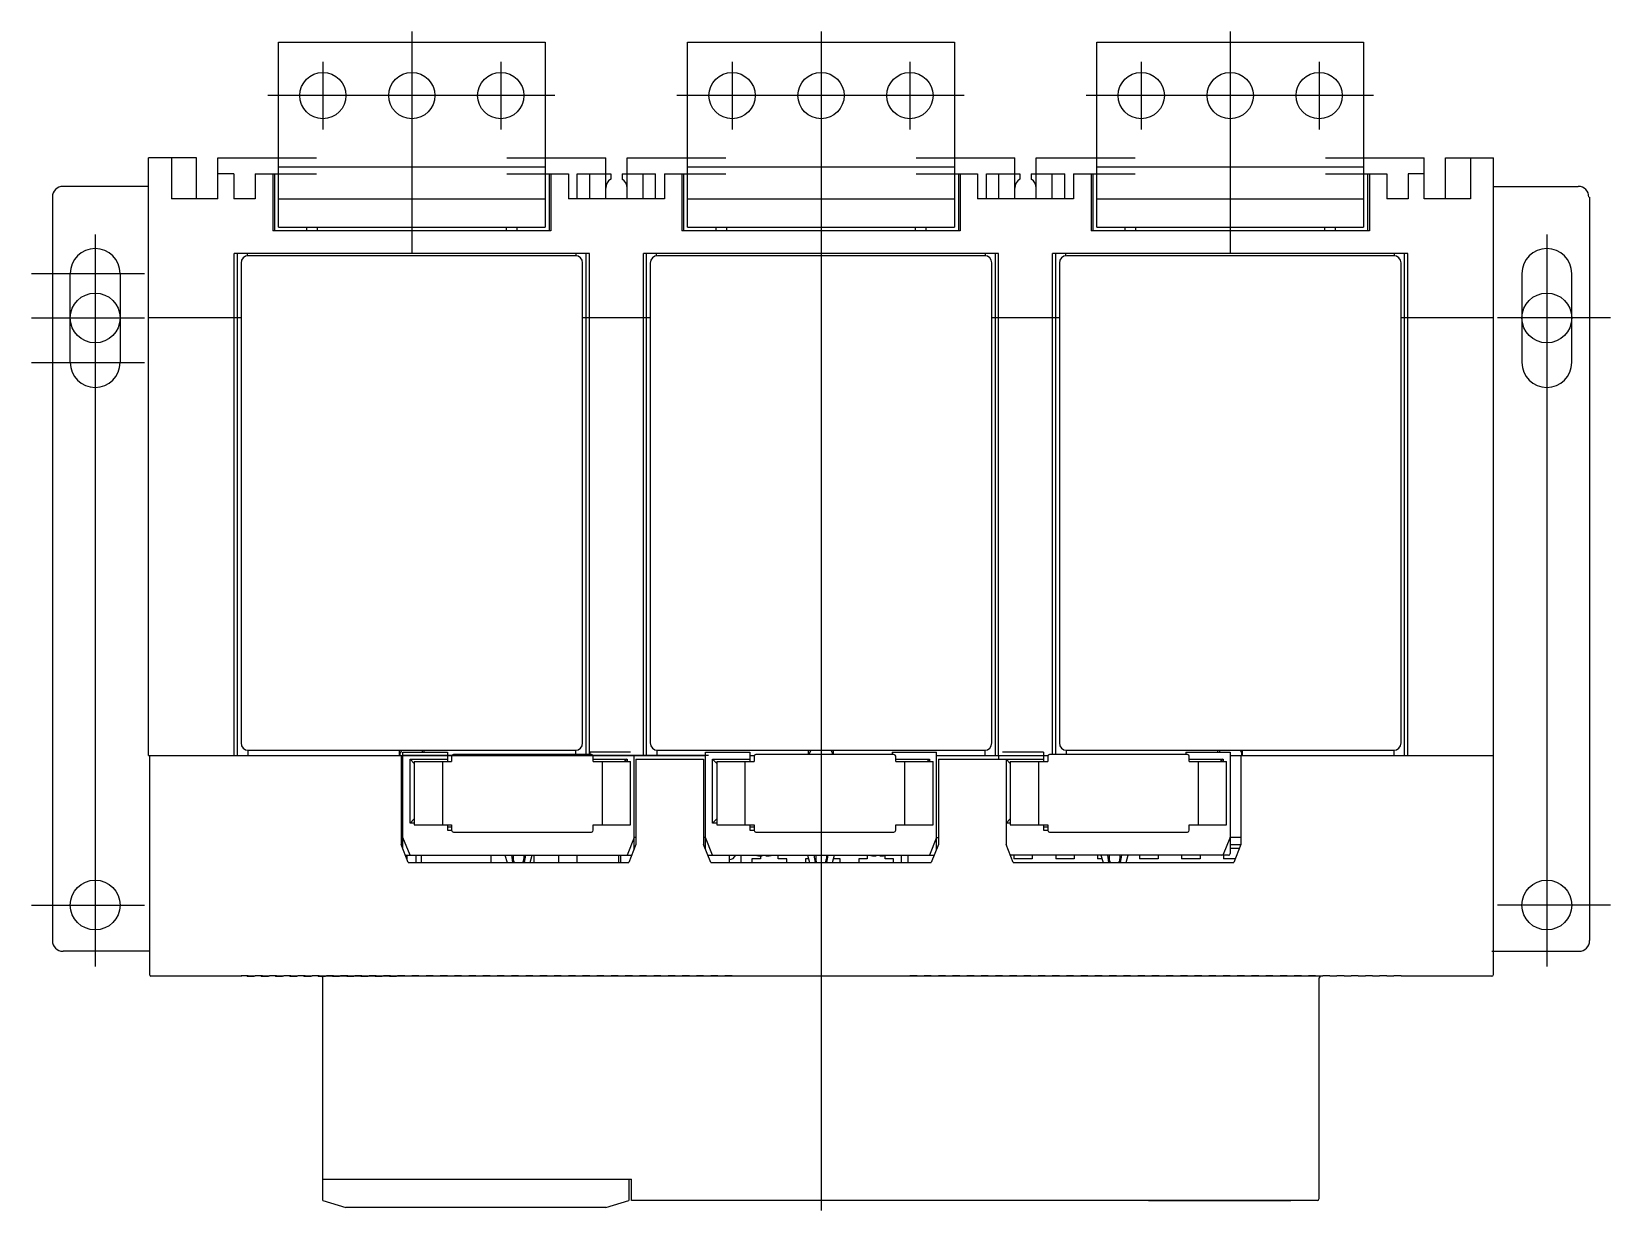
# Model space of a CAD drawing. Header units: inches. Extents: x 0 to 444, y 0 to 331.
import ezdxf

# ---------------------------------------------------------------- set-up
doc = ezdxf.new("R2010")
doc.units = ezdxf.units.IN
doc.layers.add('1', color=1, linetype='Continuous')
doc.layers.add('5', color=3, linetype='Continuous')

# ---------------------------------------------------------------- blocks, each defined once
blk = doc.blocks.new('A$C09355D79')
at = {"linetype": 'Continuous'}
for p, q in [((3, 3), (3, 78)), ((3, 78), (55, 78)), ((38, 3), (38, 78)), ((47, 3), (47, 78)), ((55, 3), (55, 78)), ((55, 3), (3, 3))]:
    blk.add_line(p, q, dxfattribs=at)
for centre in [(18, 65.5), (18, 40.5), (18, 15.5)]:
    blk.add_circle(centre, 6.5, dxfattribs=at)
at = {"layer": '1'}
for p, q in [((18, 80.73), (18, 0)), ((8.5, 65.5), (27.5, 65.5)), ((0, 40.5), (58, 40.5)), ((0.64, 40.5), (57.01, 40.5)), ((8.5, 15.5), (27.5, 15.5))]:
    blk.add_line(p, q, dxfattribs=at)
blk = doc.blocks.new('2525555')
at = {"linetype": 'Continuous'}
for p, q in [((58459.09, -7991.71), (58459.09, -7823.71)), ((58472.59, -7823.71), (58459.09, -7823.71)), ((58465.59, -7823.71), (58465.59, -7835.21)), ((58472.59, -7835.21), (58472.59, -7823.71)), ((58478.59, -7835.21), (58478.59, -7823.71)), ((58478.59, -7823.71), (58506.34, -7823.71)), ((58559.84, -7823.71), (58587.59, -7823.71)), ((58587.59, -7835.21), (58587.59, -7823.71)), ((58593.59, -7835.21), (58593.59, -7823.71)), ((58593.59, -7823.71), (58621.34, -7823.71)), ((58674.84, -7823.71), (58702.59, -7823.71)), ((58702.59, -7835.21), (58702.59, -7823.71)), ((58708.59, -7835.21), (58708.59, -7823.71)), ((58708.59, -7823.71), (58736.34, -7823.71)), ((58789.84, -7823.71), (58817.59, -7823.71)), ((58817.59, -7835.21), (58817.59, -7823.71)), ((58823.59, -7835.21), (58823.59, -7823.71)), ((58823.59, -7823.71), (58837.09, -7823.71)), ((58830.59, -7823.71), (58830.59, -7835.21)), ((58837.09, -8053.21), (58837.09, -7823.71)), ((58483.09, -7828.21), (58478.59, -7828.21)), ((58483.09, -7828.21), (58483.09, -7835.21)), ((58489.09, -7828.21), (58489.09, -7835.21)), ((58489.09, -7828.21), (58506.34, -7828.21)), ((58493.99, -7828.21), (58493.99, -7844.21)), ((58494.49, -7828.21), (58494.49, -7844.21)), ((58559.84, -7828.21), (58577.09, -7828.21)), ((58571.69, -7828.21), (58571.69, -7844.21)), ((58572.19, -7828.21), (58572.19, -7844.21)), ((58577.09, -7828.21), (58577.09, -7835.21)), ((58579.59, -7828.21), (58588.99, -7828.21)), ((58579.59, -7835.21), (58579.59, -7828.21)), ((58583.09, -7835.21), (58583.09, -7828.21)), ((58588.99, -7828.21), (58588.99, -7829.68)), ((58592.19, -7828.21), (58601.59, -7828.21)), ((58592.19, -7828.21), (58592.19, -7829.68)), ((58598.09, -7835.21), (58598.09, -7828.21)), ((58601.59, -7835.21), (58601.59, -7828.21)), ((58604.09, -7828.21), (58604.09, -7835.21)), ((58604.09, -7828.21), (58621.34, -7828.21)), ((58608.99, -7828.21), (58608.99, -7844.21)), ((58609.49, -7828.21), (58609.49, -7844.21)), ((58674.84, -7828.21), (58692.09, -7828.21)), ((58686.69, -7828.21), (58686.69, -7844.21)), ((58687.19, -7828.21), (58687.19, -7844.21)), ((58692.09, -7828.21), (58692.09, -7835.21)), ((58694.59, -7835.21), (58694.59, -7828.21)), ((58694.59, -7828.21), (58703.99, -7828.21)), ((58698.09, -7835.21), (58698.09, -7828.21)), ((58703.99, -7828.21), (58703.99, -7829.68)), ((58707.19, -7828.21), (58716.59, -7828.21)), ((58707.19, -7828.21), (58707.19, -7829.68)), ((58713.09, -7835.21), (58713.09, -7828.21)), ((58716.59, -7835.21), (58716.59, -7828.21)), ((58719.09, -7828.21), (58719.09, -7835.21)), ((58719.09, -7828.21), (58736.34, -7828.21)), ((58723.99, -7828.21), (58723.99, -7844.21)), ((58724.49, -7828.21), (58724.49, -7844.21)), ((58789.84, -7828.21), (58807.09, -7828.21)), ((58801.69, -7828.21), (58801.69, -7844.21)), ((58802.19, -7828.21), (58802.19, -7844.21)), ((58807.09, -7828.21), (58807.09, -7835.21)), ((58817.59, -7828.21), (58813.09, -7828.21)), ((58813.09, -7828.21), (58813.09, -7835.21)), ((58478.59, -7835.21), (58465.59, -7835.21)), ((58489.09, -7835.21), (58483.09, -7835.21)), ((58604.09, -7835.21), (58577.09, -7835.21)), ((58719.09, -7835.21), (58692.09, -7835.21)), ((58813.09, -7835.21), (58807.09, -7835.21)), ((58830.59, -7835.21), (58817.59, -7835.21)), ((58572.19, -7844.21), (58493.99, -7844.21)), ((58503.59, -7844.21), (58503.59, -7843.21)), ((58503.59, -7843.21), (58562.59, -7843.21)), ((58506.59, -7844.21), (58506.59, -7843.21)), ((58559.59, -7843.21), (58559.59, -7844.21)), ((58562.59, -7843.21), (58562.59, -7844.21)), ((58687.19, -7844.21), (58608.99, -7844.21)), ((58618.59, -7844.21), (58618.59, -7843.21)), ((58618.59, -7843.21), (58677.59, -7843.21)), ((58621.59, -7844.21), (58621.59, -7843.21)), ((58674.59, -7843.21), (58674.59, -7844.21)), ((58677.59, -7843.21), (58677.59, -7844.21)), ((58802.19, -7844.21), (58723.99, -7844.21)), ((58733.59, -7843.21), (58792.59, -7843.21)), ((58733.59, -7844.21), (58733.59, -7843.21)), ((58736.59, -7844.21), (58736.59, -7843.21)), ((58789.59, -7843.21), (58789.59, -7844.21)), ((58792.59, -7843.21), (58792.59, -7844.21)), ((58583, -7850.61), (58483.18, -7850.61)), ((58483.18, -7991.71), (58483.18, -7850.61)), ((58484.09, -7991.71), (58484.09, -7850.61)), ((58485.09, -7853.26), (58485.09, -7988.16)), ((58486.89, -7851.21), (58486.89, -7850.61)), ((58579.09, -7851.21), (58487.14, -7851.21)), ((58579.29, -7851.21), (58579.29, -7850.61)), ((58581.09, -7988.16), (58581.09, -7853.21)), ((58582.09, -7991.41), (58582.09, -7850.61)), ((58583, -7991.41), (58583, -7850.61)), ((58698, -7850.61), (58598.18, -7850.61)), ((58598.18, -7991.71), (58598.18, -7850.61)), ((58599.09, -7991.71), (58599.09, -7850.61)), ((58600.09, -7853.26), (58600.09, -7988.16)), ((58601.89, -7851.21), (58601.89, -7850.61)), ((58694.09, -7851.21), (58602.14, -7851.21)), ((58694.29, -7851.21), (58694.29, -7850.61)), ((58696.09, -7988.16), (58696.09, -7853.21)), ((58697.09, -7991.71), (58697.09, -7850.61)), ((58698, -7991.71), (58698, -7850.61)), ((58813, -7850.61), (58713.18, -7850.61)), ((58713.18, -7991.41), (58713.18, -7850.61)), ((58714.09, -7991.41), (58714.09, -7850.61)), ((58715.09, -7853.26), (58715.09, -7988.16)), ((58716.89, -7851.21), (58716.89, -7850.61)), ((58809.09, -7851.21), (58717.14, -7851.21)), ((58809.29, -7851.21), (58809.29, -7850.61)), ((58811.09, -7988.16), (58811.09, -7853.21)), ((58812.09, -7991.71), (58812.09, -7850.61)), ((58813, -7991.71), (58813, -7850.61)), ((58485.09, -7868.71), (58459.09, -7868.71)), ((58600.09, -7868.71), (58581.09, -7868.71)), ((58715.09, -7868.71), (58696.09, -7868.71)), ((58837.09, -7868.71), (58811.09, -7868.71)), ((58487.09, -7991.71), (58487.09, -7990.21)), ((58487.14, -7990.21), (58579.04, -7990.21)), ((58529.59, -7991.71), (58529.59, -7990.21)), ((58529.59, -7990.71), (58529.99, -7990.71)), ((58530.24, -7990.21), (58529.84, -7991.01)), ((58529.84, -7991.71), (58529.84, -7991.01)), ((58530.59, -7990.71), (58543.09, -7990.71)), ((58530.59, -8017.96), (58530.59, -7990.71)), ((58536.19, -7990.71), (58535.94, -7990.21)), ((58536.59, -7990.71), (58536.59, -7990.21)), ((58543.09, -7990.71), (58543.09, -7993.41)), ((58579.09, -7990.21), (58579.09, -7991.41)), ((58594.59, -7990.71), (58583.09, -7990.71)), ((58583.09, -7990.71), (58583.09, -7991.41)), ((58602.09, -7991.71), (58602.09, -7990.21)), ((58602.14, -7990.21), (58694.04, -7990.21)), ((58615.59, -7990.71), (58628.09, -7990.71)), ((58615.59, -8017.96), (58615.59, -7990.71)), ((58628.09, -7990.71), (58628.09, -7993.41)), ((58644.59, -7991.41), (58644.59, -7990.21)), ((58645.24, -7990.21), (58644.84, -7991.01)), ((58644.84, -7991.41), (58644.84, -7991.01)), ((58651.34, -7991.01), (58650.94, -7990.21)), ((58651.34, -7991.41), (58651.34, -7991.01)), ((58651.59, -7991.41), (58651.59, -7990.21)), ((58668.09, -7990.71), (58668.09, -7991.41)), ((58668.09, -7990.71), (58680.59, -7990.71)), ((58680.59, -8017.96), (58680.59, -7990.71)), ((58694.09, -7990.21), (58694.09, -7991.71)), ((58710.59, -7990.71), (58699.09, -7990.71)), ((58710.59, -7990.71), (58710.59, -7993.41)), ((58717.09, -7991.41), (58717.09, -7990.21)), ((58717.14, -7990.21), (58809.04, -7990.21)), ((58750.59, -7990.71), (58763.09, -7990.71)), ((58750.59, -7990.71), (58750.59, -7991.41)), ((58759.59, -7990.71), (58759.59, -7990.21)), ((58760.24, -7990.21), (58759.99, -7990.71)), ((58763.09, -7990.71), (58763.09, -8019.21)), ((58766.34, -7991.01), (58765.94, -7990.21)), ((58766.19, -7990.71), (58766.59, -7990.71)), ((58766.34, -7991.71), (58766.34, -7991.01)), ((58766.59, -7991.71), (58766.59, -7990.21)), ((58809.09, -7990.21), (58809.09, -7991.71)), ((58459.09, -7991.71), (58615.59, -7991.71)), ((58459.49, -8053.41), (58459.49, -7991.71)), ((58530.09, -7991.71), (58530.09, -8016.71)), ((58616.45, -7991.71), (58530.59, -7991.71)), ((58532.59, -7992.71), (58543.09, -7992.71)), ((58532.59, -7992.71), (58533.79, -7993.91)), ((58532.59, -8010.71), (58532.59, -7992.71)), ((58533.79, -7993.41), (58544.29, -7993.41)), ((58533.79, -7993.41), (58533.79, -8011.21)), ((58541.79, -8011.21), (58541.79, -7993.41)), ((58543.09, -7991.71), (58544.29, -7991.71)), ((58544.29, -7991.91), (58544.29, -7993.41)), ((58583.59, -7991.41), (58544.79, -7991.41)), ((58584.09, -7991.71), (58615.59, -7991.71)), ((58584.09, -7993.41), (58584.09, -7991.91)), ((58584.09, -7992.71), (58593.59, -7992.71)), ((58584.09, -7993.41), (58594.59, -7993.41)), ((58586.59, -7993.41), (58586.59, -8011.21)), ((58593.59, -7992.71), (58592.89, -7993.41)), ((58593.59, -7992.71), (58593.59, -7993.41)), ((58594.59, -8011.21), (58594.59, -7993.41)), ((58595.59, -8017.96), (58595.59, -7991.71)), ((58596.09, -7992.71), (58596.09, -8016.71)), ((58596.09, -7992.71), (58615.09, -7992.71)), ((58615.09, -7992.71), (58615.09, -8016.71)), ((58617.59, -7992.71), (58628.09, -7992.71)), ((58617.59, -7992.71), (58618.79, -7993.91)), ((58617.59, -8010.71), (58617.59, -7992.71)), ((58618.79, -7993.41), (58629.29, -7993.41)), ((58618.79, -7993.41), (58618.79, -8011.21)), ((58626.79, -8011.21), (58626.79, -7993.41)), ((58628.09, -7991.71), (58629.29, -7991.71)), ((58629.29, -7991.91), (58629.29, -7993.41)), ((58668.59, -7991.41), (58629.79, -7991.41)), ((58669.09, -7993.41), (58669.09, -7991.91)), ((58669.09, -7992.71), (58678.59, -7992.71)), ((58669.09, -7993.41), (58679.59, -7993.41)), ((58671.59, -7993.41), (58671.59, -8011.21)), ((58678.59, -7992.71), (58677.89, -7993.41)), ((58678.59, -7992.71), (58678.59, -7993.41)), ((58679.59, -8011.21), (58679.59, -7993.41)), ((58680.59, -7991.71), (58711.79, -7991.71)), ((58681.09, -7992.71), (58681.09, -8016.71)), ((58681.09, -7992.71), (58710.59, -7992.71)), ((58698.09, -7992.71), (58698.09, -7991.71)), ((58700.09, -7992.71), (58700.09, -8016.71)), ((58700.09, -7992.71), (58701.29, -7993.91)), ((58701.29, -7993.41), (58711.79, -7993.41)), ((58701.29, -7993.41), (58701.29, -8011.21)), ((58709.29, -8011.21), (58709.29, -7993.41)), ((58711.79, -7991.91), (58711.79, -7993.41)), ((58751.09, -7991.41), (58712.29, -7991.41)), ((58751.59, -7993.41), (58751.59, -7991.91)), ((58751.59, -7992.71), (58761.09, -7992.71)), ((58751.59, -7993.41), (58762.09, -7993.41)), ((58754.09, -7993.41), (58754.09, -8011.21)), ((58761.09, -7992.71), (58760.39, -7993.41)), ((58761.09, -7992.71), (58761.09, -7993.41)), ((58762.09, -8011.21), (58762.09, -7993.41)), ((58763.09, -7991.71), (58837.09, -7991.71)), ((58766.09, -7991.71), (58766.09, -8016.71)), ((58532.59, -8010.71), (58533.79, -8009.51)), ((58533.79, -8010.71), (58532.59, -8010.71)), ((58533.79, -8011.21), (58544.29, -8011.21)), ((58543.09, -8011.21), (58543.09, -8012.71)), ((58543.09, -8011.71), (58544.29, -8011.71)), ((58543.09, -8012.71), (58544.29, -8012.71)), ((58544.29, -8011.21), (58544.29, -8012.71)), ((58544.79, -8013.21), (58583.59, -8013.21)), ((58584.09, -8011.21), (58594.59, -8011.21)), ((58584.09, -8012.71), (58584.09, -8011.21)), ((58617.59, -8010.71), (58618.79, -8009.51)), ((58618.79, -8010.71), (58617.59, -8010.71)), ((58618.79, -8011.21), (58629.29, -8011.21)), ((58628.09, -8011.21), (58628.09, -8012.71)), ((58628.09, -8011.71), (58629.29, -8011.71)), ((58628.09, -8012.71), (58629.29, -8012.71)), ((58629.29, -8011.21), (58629.29, -8012.71)), ((58629.79, -8013.21), (58668.59, -8013.21)), ((58669.09, -8012.71), (58669.09, -8011.21)), ((58669.09, -8011.21), (58679.59, -8011.21)), ((58700.09, -8010.71), (58701.29, -8009.51)), ((58701.29, -8010.71), (58700.09, -8010.71)), ((58701.29, -8011.21), (58711.79, -8011.21)), ((58710.59, -8011.21), (58710.59, -8012.71)), ((58710.59, -8011.71), (58711.79, -8011.71)), ((58710.59, -8012.71), (58711.79, -8012.71)), ((58711.79, -8011.21), (58711.79, -8012.71)), ((58712.29, -8013.21), (58751.09, -8013.21)), ((58751.59, -8011.21), (58762.09, -8011.21)), ((58751.59, -8012.71), (58751.59, -8011.21)), ((58530.59, -8014.71), (58530.09, -8014.71)), ((58532.09, -8021.71), (58530.09, -8016.71)), ((58530.29, -8017.27), (58530.59, -8017.27)), ((58532.59, -8019.71), (58530.59, -8014.71)), ((58595.59, -8014.71), (58593.59, -8019.71)), ((58596.09, -8016.71), (58594.09, -8021.71)), ((58596.09, -8014.71), (58595.59, -8014.71)), ((58615.59, -8014.71), (58615.09, -8014.71)), ((58617.09, -8021.71), (58615.09, -8016.71)), ((58617.59, -8019.71), (58615.59, -8014.71)), ((58680.59, -8014.71), (58678.59, -8019.71)), ((58681.09, -8016.71), (58679.09, -8021.71)), ((58680.59, -8014.71), (58681.09, -8014.71)), ((58702.09, -8021.71), (58700.09, -8016.71)), ((58761.22, -8019.4), (58763.06, -8014.8)), ((58766.09, -8014.71), (58763.09, -8014.71)), ((58763.09, -8016.71), (58766.09, -8016.71)), ((58763.09, -8017.71), (58765.69, -8017.71)), ((58766.09, -8016.71), (58764.09, -8021.71)), ((58531.59, -8019.71), (58594.59, -8019.71)), ((58531.79, -8020.96), (58531.79, -8019.71)), ((58532.09, -8021.71), (58594.09, -8021.71)), ((58534.29, -8021.71), (58534.29, -8019.71)), ((58535.79, -8021.71), (58535.79, -8019.71)), ((58555.39, -8021.71), (58555.39, -8019.71)), ((58559.27, -8019.71), (58559.85, -8021.71)), ((58561.07, -8019.71), (58561.42, -8021.71)), ((58561.59, -8019.71), (58561.59, -8020.73)), ((58564.59, -8019.71), (58564.59, -8020.73)), ((58564.76, -8021.71), (58565.12, -8019.71)), ((58566.34, -8021.71), (58566.92, -8019.71)), ((58567.39, -8019.71), (58567.39, -8021.71)), ((58574.29, -8019.71), (58574.29, -8021.71)), ((58579.49, -8019.71), (58579.49, -8021.71)), ((58591.29, -8021.71), (58591.29, -8019.71)), ((58591.79, -8021.71), (58591.79, -8019.71)), ((58616.59, -8019.71), (58679.59, -8019.71)), ((58617.09, -8021.71), (58679.09, -8021.71)), ((58622.29, -8019.71), (58622.29, -8021.71)), ((58625.59, -8019.71), (58625.59, -8021.71)), ((58631.09, -8020.76), (58628.69, -8020.76)), ((58628.69, -8020.76), (58628.69, -8021.71)), ((58631.09, -8019.91), (58631.09, -8020.76)), ((58631.57, -8019.87), (58631.58, -8019.71)), ((58632.6, -8019.71), (58632.62, -8019.87)), ((58636.09, -8020.76), (58636.09, -8019.71)), ((58638.49, -8020.76), (58636.09, -8020.76)), ((58638.49, -8021.71), (58638.49, -8020.76)), ((58644.57, -8020.76), (58643.69, -8020.76)), ((58643.69, -8020.76), (58643.69, -8021.71)), ((58644.27, -8019.71), (58644.85, -8021.71)), ((58646.07, -8019.71), (58646.42, -8021.71)), ((58646.09, -8019.71), (58646.09, -8019.85)), ((58646.59, -8019.71), (58646.59, -8020.73)), ((58649.59, -8019.71), (58649.59, -8020.73)), ((58649.76, -8021.71), (58650.12, -8019.71)), ((58651.34, -8021.71), (58651.92, -8019.71)), ((58653.49, -8020.76), (58651.61, -8020.76)), ((58653.49, -8021.71), (58653.49, -8020.76)), ((58661.09, -8020.76), (58658.69, -8020.76)), ((58658.69, -8020.76), (58658.69, -8021.71)), ((58661.09, -8019.71), (58661.09, -8020.76)), ((58663.57, -8019.87), (58663.58, -8019.71)), ((58664.6, -8019.71), (58664.62, -8019.87)), ((58666.09, -8020.76), (58666.09, -8019.74)), ((58668.49, -8020.76), (58666.09, -8020.76)), ((58668.49, -8021.71), (58668.49, -8020.76)), ((58670.59, -8019.71), (58670.59, -8021.71)), ((58672.59, -8021.71), (58672.59, -8019.71)), ((58762.59, -8019.71), (58701.29, -8019.71)), ((58702.09, -8021.71), (58764.09, -8021.71)), ((58702.24, -8019.71), (58702.24, -8020.71)), ((58707.44, -8020.71), (58702.24, -8020.71)), ((58707.44, -8019.71), (58707.44, -8020.71)), ((58714.04, -8019.71), (58714.04, -8020.71)), ((58719.24, -8020.71), (58714.04, -8020.71)), ((58719.24, -8019.71), (58719.24, -8020.71)), ((58725.84, -8019.71), (58725.84, -8020.71)), ((58727.06, -8020.71), (58725.84, -8020.71)), ((58726.77, -8019.71), (58727.35, -8021.71)), ((58728.57, -8019.71), (58728.92, -8021.71)), ((58729.09, -8020.71), (58728.74, -8020.71)), ((58729.09, -8019.71), (58729.09, -8020.73)), ((58732.09, -8019.71), (58732.09, -8020.73)), ((58732.26, -8021.71), (58732.62, -8019.71)), ((58733.84, -8021.71), (58734.42, -8019.71)), ((58737.64, -8019.71), (58737.64, -8020.71)), ((58742.84, -8020.71), (58737.64, -8020.71)), ((58742.84, -8019.71), (58742.84, -8020.71)), ((58749.44, -8019.71), (58749.44, -8020.71)), ((58754.64, -8020.71), (58749.44, -8020.71)), ((58754.64, -8019.71), (58754.64, -8020.71)), ((58761.24, -8019.71), (58761.24, -8020.71)), ((58764.49, -8020.71), (58761.24, -8020.71)), ((58485.29, -8053.71), (58459.79, -8053.71)), ((58487.09, -8053.61), (58485.09, -8053.61)), ((58485.09, -8053.71), (58485.09, -8053.61)), ((58486.79, -8053.71), (58486.79, -8053.81)), ((58488.79, -8053.81), (58486.79, -8053.81)), ((58487.09, -8053.71), (58487.09, -8053.61)), ((58489.09, -8053.71), (58487.09, -8053.71)), ((58488.79, -8053.71), (58488.79, -8053.81)), ((58491.09, -8053.61), (58489.09, -8053.61)), ((58489.09, -8053.71), (58489.09, -8053.61)), ((58490.79, -8053.71), (58490.79, -8053.81)), ((58492.79, -8053.81), (58490.79, -8053.81)), ((58491.09, -8053.71), (58491.09, -8053.61)), ((58493.09, -8053.71), (58491.09, -8053.71)), ((58492.79, -8053.71), (58492.79, -8053.81)), ((58495.09, -8053.61), (58493.09, -8053.61)), ((58493.09, -8053.71), (58493.09, -8053.61)), ((58494.79, -8053.71), (58494.79, -8053.81)), ((58496.79, -8053.81), (58494.79, -8053.81)), ((58495.09, -8053.71), (58495.09, -8053.61)), ((58497.09, -8053.71), (58495.09, -8053.71)), ((58496.79, -8053.71), (58496.79, -8053.81)), ((58499.09, -8053.61), (58497.09, -8053.61)), ((58497.09, -8053.71), (58497.09, -8053.61)), ((58498.79, -8053.71), (58498.79, -8053.81)), ((58500.79, -8053.81), (58498.79, -8053.81)), ((58499.09, -8053.71), (58499.09, -8053.61)), ((58501.09, -8053.71), (58499.09, -8053.71)), ((58500.79, -8053.71), (58500.79, -8053.81)), ((58503.09, -8053.61), (58501.09, -8053.61)), ((58501.09, -8053.71), (58501.09, -8053.61)), ((58502.79, -8053.71), (58502.79, -8053.81)), ((58504.79, -8053.81), (58502.79, -8053.81)), ((58503.09, -8053.71), (58503.09, -8053.61)), ((58505.09, -8053.71), (58503.09, -8053.71)), ((58504.79, -8053.71), (58504.79, -8053.81)), ((58507.09, -8053.61), (58505.09, -8053.61)), ((58505.09, -8053.71), (58505.09, -8053.61)), ((58506.79, -8053.71), (58506.79, -8053.81)), ((58508.79, -8053.81), (58506.79, -8053.81)), ((58507.09, -8053.71), (58507.09, -8053.61)), ((58789.09, -8053.71), (58507.09, -8053.71)), ((58508.09, -8116.71), (58508.09, -8054.21)), ((58508.79, -8053.71), (58508.79, -8053.81)), ((58511.09, -8053.61), (58509.09, -8053.61)), ((58509.09, -8053.71), (58509.09, -8053.61)), ((58510.79, -8053.71), (58510.79, -8053.81)), ((58512.79, -8053.81), (58510.79, -8053.81)), ((58511.09, -8053.71), (58511.09, -8053.61)), ((58512.79, -8053.71), (58512.79, -8053.81)), ((58515.09, -8053.61), (58513.09, -8053.61)), ((58513.09, -8053.71), (58513.09, -8053.61)), ((58514.79, -8053.71), (58514.79, -8053.81)), ((58516.79, -8053.81), (58514.79, -8053.81)), ((58515.09, -8053.71), (58515.09, -8053.61)), ((58516.79, -8053.71), (58516.79, -8053.81)), ((58519.09, -8053.61), (58517.09, -8053.61)), ((58517.09, -8053.71), (58517.09, -8053.61)), ((58518.79, -8053.71), (58518.79, -8053.81)), ((58520.79, -8053.81), (58518.79, -8053.81)), ((58519.09, -8053.71), (58519.09, -8053.61)), ((58520.79, -8053.71), (58520.79, -8053.81)), ((58523.09, -8053.61), (58521.09, -8053.61)), ((58521.09, -8053.71), (58521.09, -8053.61)), ((58522.79, -8053.71), (58522.79, -8053.81)), ((58524.79, -8053.81), (58522.79, -8053.81)), ((58523.09, -8053.71), (58523.09, -8053.61)), ((58524.79, -8053.71), (58524.79, -8053.81)), ((58527.09, -8053.61), (58525.09, -8053.61)), ((58525.09, -8053.71), (58525.09, -8053.61)), ((58526.79, -8053.71), (58526.79, -8053.81)), ((58528.79, -8053.81), (58526.79, -8053.81)), ((58527.09, -8053.71), (58527.09, -8053.61)), ((58528.79, -8053.71), (58528.79, -8053.81)), ((58531.09, -8053.61), (58529.09, -8053.61)), ((58529.09, -8053.71), (58529.09, -8053.61)), ((58530.79, -8053.71), (58530.79, -8053.81)), ((58531.09, -8053.71), (58531.09, -8053.61)), ((58535.09, -8053.61), (58533.09, -8053.61)), ((58533.09, -8053.71), (58533.09, -8053.61)), ((58535.09, -8053.71), (58535.09, -8053.61)), ((58539.09, -8053.61), (58537.09, -8053.61)), ((58537.09, -8053.71), (58537.09, -8053.61)), ((58539.09, -8053.71), (58539.09, -8053.61)), ((58543.09, -8053.61), (58541.09, -8053.61)), ((58541.09, -8053.71), (58541.09, -8053.61)), ((58543.09, -8053.71), (58543.09, -8053.61)), ((58545.09, -8053.71), (58545.09, -8053.61)), ((58547.09, -8053.61), (58545.09, -8053.61)), ((58547.09, -8053.71), (58547.09, -8053.61)), ((58551.09, -8053.61), (58549.09, -8053.61)), ((58549.09, -8053.71), (58549.09, -8053.61)), ((58551.09, -8053.71), (58551.09, -8053.61)), ((58555.09, -8053.61), (58553.09, -8053.61)), ((58553.09, -8053.71), (58553.09, -8053.61)), ((58555.09, -8053.71), (58555.09, -8053.61)), ((58559.09, -8053.61), (58557.09, -8053.61)), ((58557.09, -8053.71), (58557.09, -8053.61)), ((58559.09, -8053.71), (58559.09, -8053.61)), ((58563.09, -8053.61), (58561.09, -8053.61)), ((58561.09, -8053.71), (58561.09, -8053.61)), ((58563.09, -8053.71), (58563.09, -8053.61)), ((58567.09, -8053.61), (58565.09, -8053.61)), ((58565.09, -8053.71), (58565.09, -8053.61)), ((58567.09, -8053.71), (58567.09, -8053.61)), ((58571.09, -8053.61), (58569.09, -8053.61)), ((58569.09, -8053.71), (58569.09, -8053.61)), ((58571.09, -8053.71), (58571.09, -8053.61)), ((58575.09, -8053.61), (58573.09, -8053.61)), ((58573.09, -8053.71), (58573.09, -8053.61)), ((58575.09, -8053.71), (58575.09, -8053.61)), ((58577.09, -8053.71), (58577.09, -8053.61)), ((58579.09, -8053.61), (58577.09, -8053.61)), ((58579.09, -8053.71), (58579.09, -8053.61)), ((58583.09, -8053.61), (58581.09, -8053.61)), ((58581.09, -8053.71), (58581.09, -8053.61)), ((58583.09, -8053.71), (58583.09, -8053.61)), ((58587.09, -8053.61), (58585.09, -8053.61)), ((58585.09, -8053.71), (58585.09, -8053.61)), ((58587.09, -8053.71), (58587.09, -8053.61)), ((58591.09, -8053.61), (58589.09, -8053.61)), ((58589.09, -8053.71), (58589.09, -8053.61)), ((58591.09, -8053.71), (58591.09, -8053.61)), ((58595.09, -8053.61), (58593.09, -8053.61)), ((58593.09, -8053.71), (58593.09, -8053.61)), ((58595.09, -8053.71), (58595.09, -8053.61)), ((58599.09, -8053.61), (58597.09, -8053.61)), ((58597.09, -8053.71), (58597.09, -8053.61)), ((58599.09, -8053.71), (58599.09, -8053.61)), ((58603.09, -8053.61), (58601.09, -8053.61)), ((58601.09, -8053.71), (58601.09, -8053.61)), ((58603.09, -8053.71), (58603.09, -8053.61)), ((58607.09, -8053.61), (58605.09, -8053.61)), ((58605.09, -8053.71), (58605.09, -8053.61)), ((58607.09, -8053.71), (58607.09, -8053.61)), ((58611.09, -8053.61), (58609.09, -8053.61)), ((58609.09, -8053.71), (58609.09, -8053.61)), ((58611.09, -8053.71), (58611.09, -8053.61)), ((58615.09, -8053.61), (58613.09, -8053.61)), ((58613.09, -8053.71), (58613.09, -8053.61)), ((58615.09, -8053.71), (58615.09, -8053.61)), ((58619.09, -8053.61), (58617.09, -8053.61)), ((58617.09, -8053.71), (58617.09, -8053.61)), ((58619.09, -8053.71), (58619.09, -8053.61)), ((58623.09, -8053.61), (58621.09, -8053.61)), ((58621.09, -8053.71), (58621.09, -8053.61)), ((58623.09, -8053.71), (58623.09, -8053.61)), ((58675.09, -8053.61), (58673.09, -8053.61)), ((58673.09, -8053.71), (58673.09, -8053.61)), ((58675.09, -8053.71), (58675.09, -8053.61)), ((58679.09, -8053.61), (58677.09, -8053.61)), ((58677.09, -8053.71), (58677.09, -8053.61)), ((58679.09, -8053.71), (58679.09, -8053.61)), ((58683.09, -8053.61), (58681.09, -8053.61)), ((58681.09, -8053.71), (58681.09, -8053.61)), ((58683.09, -8053.71), (58683.09, -8053.61)), ((58687.09, -8053.61), (58685.09, -8053.61)), ((58685.09, -8053.71), (58685.09, -8053.61)), ((58687.09, -8053.71), (58687.09, -8053.61)), ((58691.09, -8053.61), (58689.09, -8053.61)), ((58689.09, -8053.71), (58689.09, -8053.61)), ((58691.09, -8053.71), (58691.09, -8053.61)), ((58695.09, -8053.61), (58693.09, -8053.61)), ((58693.09, -8053.71), (58693.09, -8053.61)), ((58695.09, -8053.71), (58695.09, -8053.61)), ((58699.09, -8053.61), (58697.09, -8053.61)), ((58697.09, -8053.71), (58697.09, -8053.61)), ((58699.09, -8053.71), (58699.09, -8053.61)), ((58703.09, -8053.61), (58701.09, -8053.61)), ((58701.09, -8053.71), (58701.09, -8053.61)), ((58703.09, -8053.71), (58703.09, -8053.61)), ((58707.09, -8053.61), (58705.09, -8053.61)), ((58705.09, -8053.71), (58705.09, -8053.61)), ((58707.09, -8053.71), (58707.09, -8053.61)), ((58711.09, -8053.61), (58709.09, -8053.61)), ((58709.09, -8053.71), (58709.09, -8053.61)), ((58711.09, -8053.71), (58711.09, -8053.61)), ((58715.09, -8053.61), (58713.09, -8053.61)), ((58713.09, -8053.71), (58713.09, -8053.61)), ((58715.09, -8053.71), (58715.09, -8053.61)), ((58719.09, -8053.61), (58717.09, -8053.61)), ((58717.09, -8053.71), (58717.09, -8053.61)), ((58719.09, -8053.71), (58719.09, -8053.61)), ((58723.09, -8053.61), (58721.09, -8053.61)), ((58721.09, -8053.71), (58721.09, -8053.61)), ((58723.09, -8053.71), (58723.09, -8053.61)), ((58727.09, -8053.61), (58725.09, -8053.61)), ((58725.09, -8053.71), (58725.09, -8053.61)), ((58727.09, -8053.71), (58727.09, -8053.61)), ((58729.09, -8053.71), (58729.09, -8053.61)), ((58731.09, -8053.61), (58729.09, -8053.61)), ((58731.09, -8053.71), (58731.09, -8053.61)), ((58735.09, -8053.61), (58733.09, -8053.61)), ((58733.09, -8053.71), (58733.09, -8053.61)), ((58735.09, -8053.71), (58735.09, -8053.61)), ((58739.09, -8053.61), (58737.09, -8053.61)), ((58737.09, -8053.71), (58737.09, -8053.61)), ((58739.09, -8053.71), (58739.09, -8053.61)), ((58743.09, -8053.61), (58741.09, -8053.61)), ((58741.09, -8053.71), (58741.09, -8053.61)), ((58743.09, -8053.71), (58743.09, -8053.61)), ((58747.09, -8053.61), (58745.09, -8053.61)), ((58745.09, -8053.71), (58745.09, -8053.61)), ((58747.09, -8053.71), (58747.09, -8053.61)), ((58751.09, -8053.61), (58749.09, -8053.61)), ((58749.09, -8053.71), (58749.09, -8053.61)), ((58751.09, -8053.71), (58751.09, -8053.61)), ((58755.09, -8053.61), (58753.09, -8053.61)), ((58753.09, -8053.71), (58753.09, -8053.61)), ((58755.09, -8053.71), (58755.09, -8053.61)), ((58759.09, -8053.61), (58757.09, -8053.61)), ((58757.09, -8053.71), (58757.09, -8053.61)), ((58759.09, -8053.71), (58759.09, -8053.61)), ((58761.09, -8053.71), (58761.09, -8053.61)), ((58763.09, -8053.61), (58761.09, -8053.61)), ((58763.09, -8053.71), (58763.09, -8053.61)), ((58767.09, -8053.61), (58765.09, -8053.61)), ((58765.09, -8053.71), (58765.09, -8053.61)), ((58767.09, -8053.71), (58767.09, -8053.61)), ((58771.09, -8053.61), (58769.09, -8053.61)), ((58769.09, -8053.71), (58769.09, -8053.61)), ((58771.09, -8053.71), (58771.09, -8053.61)), ((58775.09, -8053.61), (58773.09, -8053.61)), ((58773.09, -8053.71), (58773.09, -8053.61)), ((58775.09, -8053.71), (58775.09, -8053.61)), ((58779.09, -8053.61), (58777.09, -8053.61)), ((58777.09, -8053.71), (58777.09, -8053.61)), ((58779.09, -8053.71), (58779.09, -8053.61)), ((58783.09, -8053.61), (58781.09, -8053.61)), ((58781.09, -8053.71), (58781.09, -8053.61)), ((58783.09, -8053.71), (58783.09, -8053.61)), ((58787.09, -8053.61), (58785.09, -8053.61)), ((58785.09, -8053.71), (58785.09, -8053.61)), ((58787.09, -8053.71), (58787.09, -8053.61)), ((58788.09, -8116.21), (58788.09, -8054.21)), ((58791.09, -8053.61), (58789.09, -8053.61)), ((58789.09, -8053.71), (58789.09, -8053.61)), ((58791.09, -8053.71), (58791.09, -8053.61)), ((58793.09, -8053.71), (58791.09, -8053.71)), ((58795.09, -8053.61), (58793.09, -8053.61)), ((58793.09, -8053.71), (58793.09, -8053.61)), ((58795.09, -8053.71), (58795.09, -8053.61)), ((58797.09, -8053.71), (58795.09, -8053.71)), ((58799.09, -8053.61), (58797.09, -8053.61)), ((58797.09, -8053.71), (58797.09, -8053.61)), ((58799.09, -8053.71), (58799.09, -8053.61)), ((58801.09, -8053.71), (58799.09, -8053.71)), ((58803.09, -8053.61), (58801.09, -8053.61)), ((58801.09, -8053.71), (58801.09, -8053.61)), ((58803.09, -8053.71), (58803.09, -8053.61)), ((58805.09, -8053.71), (58803.09, -8053.71)), ((58807.09, -8053.61), (58805.09, -8053.61)), ((58805.09, -8053.71), (58805.09, -8053.61)), ((58807.09, -8053.71), (58807.09, -8053.61)), ((58809.09, -8053.71), (58807.09, -8053.71)), ((58811.09, -8053.61), (58809.09, -8053.61)), ((58809.09, -8053.71), (58809.09, -8053.61)), ((58811.09, -8053.71), (58811.09, -8053.61)), ((58836.59, -8053.71), (58811.09, -8053.71)), ((58508.09, -8110.71), (58594.79, -8110.71)), ((58594.09, -8110.71), (58594.09, -8116.71)), ((58594.79, -8116.71), (58594.79, -8110.71)), ((58508.09, -8116.71), (58514.59, -8118.71)), ((58587.59, -8118.71), (58514.59, -8118.71)), ((58587.59, -8118.71), (58594.09, -8116.71)), ((58787.59, -8116.71), (58594.79, -8116.71)), ((58740.09, -8116.71), (58740.09, -8116.81)), ((58780.09, -8116.81), (58740.09, -8116.81)), ((58780.09, -8116.71), (58780.09, -8116.81))]:
    blk.add_line(p, q, dxfattribs=at)
for p, q in [((58432.09, -7834.71), (58432.09, -8043.71)), ((58459.09, -7831.71), (58435.09, -7831.71)), ((58837.09, -7831.71), (58860.89, -7831.71)), ((58864.09, -7834.71), (58864.09, -8043.71)), ((58437.09, -7881.21), (58437.09, -7856.21)), ((58451.09, -7856.21), (58451.09, -7881.21)), ((58845.09, -7856.21), (58845.09, -7881.21)), ((58859.09, -7881.21), (58859.09, -7856.21)), ((58459.59, -8046.71), (58435.09, -8046.71)), ((58836.59, -8046.71), (58861.09, -8046.71))]:
    blk.add_line(p, q)
for centre in [(58444.09, -8033.71), (58852.09, -8033.71)]:
    blk.add_circle(centre, 7)
for centre, radius, start, end in [((58590.59, -7832.21), 3, 122.231, 180), ((58590.59, -7832.21), 3, 0, 57.769), ((58705.59, -7832.21), 3, 122.231, 180), ((58705.59, -7832.21), 3, 0, 57.769), ((58487.14, -7853.26), 2.05, 90, 180), ((58579.09, -7853.21), 2, 0, 90), ((58602.14, -7853.26), 2.05, 90, 180), ((58694.09, -7853.21), 2, 0, 90), ((58717.14, -7853.26), 2.05, 90, 180), ((58809.09, -7853.21), 2, 0, 90), ((58487.14, -7988.16), 2.05, 180, 270), ((58579.04, -7988.16), 2.05, 270, 0), ((58602.14, -7988.16), 2.05, 180, 270), ((58694.04, -7988.16), 2.05, 270, 0), ((58717.14, -7988.16), 2.05, 180, 270), ((58809.04, -7988.16), 2.05, 270, 0), ((58544.79, -7991.91), 0.5, 90, 180), ((58583.59, -7991.91), 0.5, 0, 90), ((58629.79, -7991.91), 0.5, 90, 180), ((58668.59, -7991.91), 0.5, 0, 90), ((58712.29, -7991.91), 0.5, 90, 180), ((58751.09, -7991.91), 0.5, 0, 90), ((58544.79, -8012.71), 0.5, 180, 270), ((58583.59, -8012.71), 0.5, 270, 0), ((58629.79, -8012.71), 0.5, 180, 270), ((58668.59, -8012.71), 0.5, 270, 0), ((58712.29, -8012.71), 0.5, 180, 270), ((58751.09, -8012.71), 0.5, 270, 0), ((58762.59, -8014.62), 0.5, 338.1986, 0), ((58531.59, -8018.71), 1, 251.24, 270), ((58563.59, -8020.73), 2, 180, 209.2941), ((58562.59, -8020.73), 2, 330.7059, 0), ((58594.59, -8018.71), 1, 270, 288.76), ((58616.59, -8018.71), 1, 251.24, 270), ((58622.29, -8018.91), 2, 270, 336.3979), ((58648.59, -8020.73), 2, 180, 209.2941), ((58647.59, -8020.73), 2, 330.7059, 0), ((58679.59, -8018.71), 1, 270, 288.76), ((58731.09, -8020.73), 2, 180, 209.2941), ((58730.09, -8020.73), 2, 330.7059, 0), ((58760.75, -8019.21), 0.5, 269.9984, 338.1943), ((58762.59, -8019.21), 0.5, 270, 0), ((58459.79, -8053.41), 0.3, 180, 270), ((58836.59, -8053.21), 0.5, 270, 0), ((58507.59, -8054.21), 0.5, 0, 90), ((58788.59, -8054.21), 0.5, 90, 180), ((58787.59, -8116.21), 0.5, 270, 0)]:
    blk.add_arc(centre, radius, start, end, dxfattribs=at)
for centre, radius, start, end in [((58435.09, -7834.71), 3, 90, 180), ((58860.89, -7834.71), 3, 0, 90), ((58444.09, -7856.21), 7, 0, 180), ((58852.09, -7856.21), 7, 0, 180), ((58444.09, -7881.21), 7, 180, 0), ((58852.09, -7881.21), 7, 180, 0), ((58435.09, -8043.71), 3, 180, 270), ((58861.09, -8043.71), 3, 270, 0)]:
    blk.add_arc(centre, radius, start, end)
for points in [[(58629.98, -8019.71), (58630.05, -8019.73), (58630.11, -8019.75), (58630.18, -8019.76)], [(58630.64, -8019.86), (58630.65, -8019.87), (58630.67, -8019.87), (58630.69, -8019.87)], [(58630.69, -8019.87), (58630.7, -8019.87), (58630.71, -8019.87), (58630.72, -8019.88)], [(58631.17, -8019.92), (58631.2, -8019.92), (58631.22, -8019.92), (58631.24, -8019.92)], [(58631.24, -8019.92), (58631.25, -8019.92), (58631.27, -8019.92), (58631.28, -8019.92)], [(58631.53, -8019.88), (58631.54, -8019.88), (58631.55, -8019.87), (58631.57, -8019.87)], [(58632.62, -8019.87), (58632.63, -8019.87), (58632.64, -8019.88), (58632.65, -8019.88)], [(58632.9, -8019.92), (58632.92, -8019.92), (58632.93, -8019.92), (58632.94, -8019.92)], [(58632.94, -8019.92), (58632.97, -8019.92), (58632.99, -8019.92), (58633.01, -8019.92)], [(58633.43, -8019.88), (58633.45, -8019.88), (58633.47, -8019.87), (58633.5, -8019.87)], [(58633.6, -8019.85), (58633.56, -8019.86), (58633.53, -8019.87), (58633.5, -8019.87)], [(58634.01, -8019.76), (58634.07, -8019.75), (58634.14, -8019.73), (58634.2, -8019.71)], [(58661.98, -8019.71), (58662.05, -8019.73), (58662.11, -8019.75), (58662.18, -8019.76)], [(58662.64, -8019.86), (58662.65, -8019.87), (58662.67, -8019.87), (58662.69, -8019.87)], [(58662.69, -8019.87), (58662.7, -8019.87), (58662.71, -8019.87), (58662.72, -8019.88)], [(58663.17, -8019.92), (58663.2, -8019.92), (58663.22, -8019.92), (58663.24, -8019.92)], [(58663.24, -8019.92), (58663.25, -8019.92), (58663.27, -8019.92), (58663.28, -8019.92)], [(58663.53, -8019.88), (58663.54, -8019.88), (58663.55, -8019.87), (58663.57, -8019.87)], [(58664.62, -8019.87), (58664.63, -8019.87), (58664.64, -8019.88), (58664.65, -8019.88)], [(58664.9, -8019.92), (58664.92, -8019.92), (58664.93, -8019.92), (58664.94, -8019.92)], [(58664.94, -8019.92), (58664.97, -8019.92), (58664.99, -8019.92), (58665.01, -8019.92)], [(58665.43, -8019.88), (58665.45, -8019.88), (58665.47, -8019.87), (58665.5, -8019.87)], [(58665.6, -8019.85), (58665.56, -8019.86), (58665.53, -8019.87), (58665.5, -8019.87)], [(58666.01, -8019.76), (58666.07, -8019.75), (58666.14, -8019.73), (58666.2, -8019.71)]]:
    blk.add_open_spline(points, degree=3, dxfattribs=at)
for points, knots in [([(58630.18, -8019.76), (58630.24, -8019.78), (58630.36, -8019.81), (58630.51, -8019.84), (58630.6, -8019.86), (58630.64, -8019.86)], [0, 0, 0, 0, 0.1923652, 0.3671417, 0.473817, 0.473817, 0.473817, 0.473817]), ([(58630.72, -8019.88), (58630.73, -8019.88), (58630.78, -8019.88), (58630.86, -8019.89), (58630.95, -8019.9), (58631.04, -8019.91), (58631.12, -8019.92), (58631.16, -8019.92), (58631.17, -8019.92)], [0, 0, 0, 0, 0.0571196, 0.1450294, 0.2357343, 0.3294148, 0.4263317, 0.4594062, 0.4594062, 0.4594062, 0.4594062]), ([(58631.28, -8019.92), (58631.29, -8019.92), (58631.31, -8019.92), (58631.36, -8019.91), (58631.41, -8019.9), (58631.46, -8019.89), (58631.5, -8019.89), (58631.52, -8019.88), (58631.53, -8019.88)], [0, 0, 0, 0, 0.0200378, 0.07709, 0.1325329, 0.186513, 0.2391279, 0.2524898, 0.2524898, 0.2524898, 0.2524898]), ([(58632.65, -8019.88), (58632.66, -8019.88), (58632.68, -8019.89), (58632.72, -8019.89), (58632.77, -8019.9), (58632.83, -8019.91), (58632.87, -8019.92), (58632.9, -8019.92), (58632.9, -8019.92)], [0, 0, 0, 0, 0.0141117, 0.0667402, 0.1207243, 0.176162, 0.2332005, 0.2531648, 0.2531648, 0.2531648, 0.2531648]), ([(58633.01, -8019.92), (58633.02, -8019.92), (58633.06, -8019.92), (58633.12, -8019.91), (58633.22, -8019.9), (58633.31, -8019.89), (58633.38, -8019.89), (58633.42, -8019.88), (58633.43, -8019.88)], [0, 0, 0, 0, 0.0241973, 0.1153694, 0.2073016, 0.3001339, 0.3938886, 0.4267393, 0.4267393, 0.4267393, 0.4267393]), ([(58633.6, -8019.85), (58633.61, -8019.85), (58633.69, -8019.83), (58633.83, -8019.81), (58633.95, -8019.78), (58634.01, -8019.76)], [0, 0, 0, 0, 0.0535203, 0.2277113, 0.4217633, 0.4217633, 0.4217633, 0.4217633]), ([(58662.18, -8019.76), (58662.24, -8019.78), (58662.36, -8019.81), (58662.51, -8019.84), (58662.6, -8019.86), (58662.64, -8019.86)], [0, 0, 0, 0, 0.1923652, 0.3671417, 0.473817, 0.473817, 0.473817, 0.473817]), ([(58662.72, -8019.88), (58662.73, -8019.88), (58662.78, -8019.88), (58662.86, -8019.89), (58662.95, -8019.9), (58663.04, -8019.91), (58663.12, -8019.92), (58663.16, -8019.92), (58663.17, -8019.92)], [0, 0, 0, 0, 0.0571196, 0.1450294, 0.2357343, 0.3294148, 0.4263317, 0.4594062, 0.4594062, 0.4594062, 0.4594062]), ([(58663.28, -8019.92), (58663.29, -8019.92), (58663.31, -8019.92), (58663.36, -8019.91), (58663.41, -8019.9), (58663.46, -8019.89), (58663.5, -8019.89), (58663.52, -8019.88), (58663.53, -8019.88)], [0, 0, 0, 0, 0.0200378, 0.07709, 0.1325329, 0.186513, 0.2391279, 0.2524898, 0.2524898, 0.2524898, 0.2524898]), ([(58664.65, -8019.88), (58664.66, -8019.88), (58664.68, -8019.89), (58664.72, -8019.89), (58664.77, -8019.9), (58664.83, -8019.91), (58664.87, -8019.92), (58664.9, -8019.92), (58664.9, -8019.92)], [0, 0, 0, 0, 0.0141117, 0.0667402, 0.1207243, 0.176162, 0.2332005, 0.2531648, 0.2531648, 0.2531648, 0.2531648]), ([(58665.01, -8019.92), (58665.02, -8019.92), (58665.06, -8019.92), (58665.12, -8019.91), (58665.22, -8019.9), (58665.31, -8019.89), (58665.38, -8019.89), (58665.42, -8019.88), (58665.43, -8019.88)], [0, 0, 0, 0, 0.0241973, 0.1153694, 0.2073016, 0.3001339, 0.3938886, 0.4267393, 0.4267393, 0.4267393, 0.4267393]), ([(58665.6, -8019.85), (58665.61, -8019.85), (58665.69, -8019.83), (58665.83, -8019.81), (58665.95, -8019.78), (58666.01, -8019.76)], [0, 0, 0, 0, 0.0535203, 0.2277113, 0.4217633, 0.4217633, 0.4217633, 0.4217633])]:
    blk.add_open_spline(points, degree=3, knots=knots, dxfattribs=at)
at = {"layer": '1'}
for p, q in [((58533.09, -7843.21), (58533.09, -7850.61)), ((58648.09, -7843.21), (58648.09, -8119.54)), ((58763.09, -7843.21), (58763.09, -7850.61)), ((58444.09, -7845.21), (58444.09, -8050.97)), ((58444.09, -7845.21), (58444.09, -8050.97)), ((58852.09, -7845.21), (58852.09, -8050.97)), ((58426.23, -7856.21), (58457.94, -7856.21)), ((58426.23, -7868.71), (58457.94, -7868.71)), ((58869.95, -7868.71), (58838.24, -7868.71)), ((58426.23, -7881.21), (58457.94, -7881.21)), ((58426.23, -8033.71), (58457.94, -8033.71)), ((58869.95, -8033.71), (58838.24, -8033.71))]:
    blk.add_line(p, q, dxfattribs=at)
at = {"layer": '5'}
for centre in [(58444.09, -7868.71), (58852.09, -7868.71)]:
    blk.add_circle(centre, 7, dxfattribs=at)
at = {"rotation": 270}
for p in [(58492.59, -7788.21), (58607.59, -7788.21), (58722.59, -7788.21)]:
    blk.add_blockref('A$C09355D79', p, dxfattribs=at)

msp = doc.modelspace()

# ---------------------------------------------------------------- block references
msp.add_blockref('2525555', (-58426.23, 8119.54))

doc.saveas('drawing.dxf')
